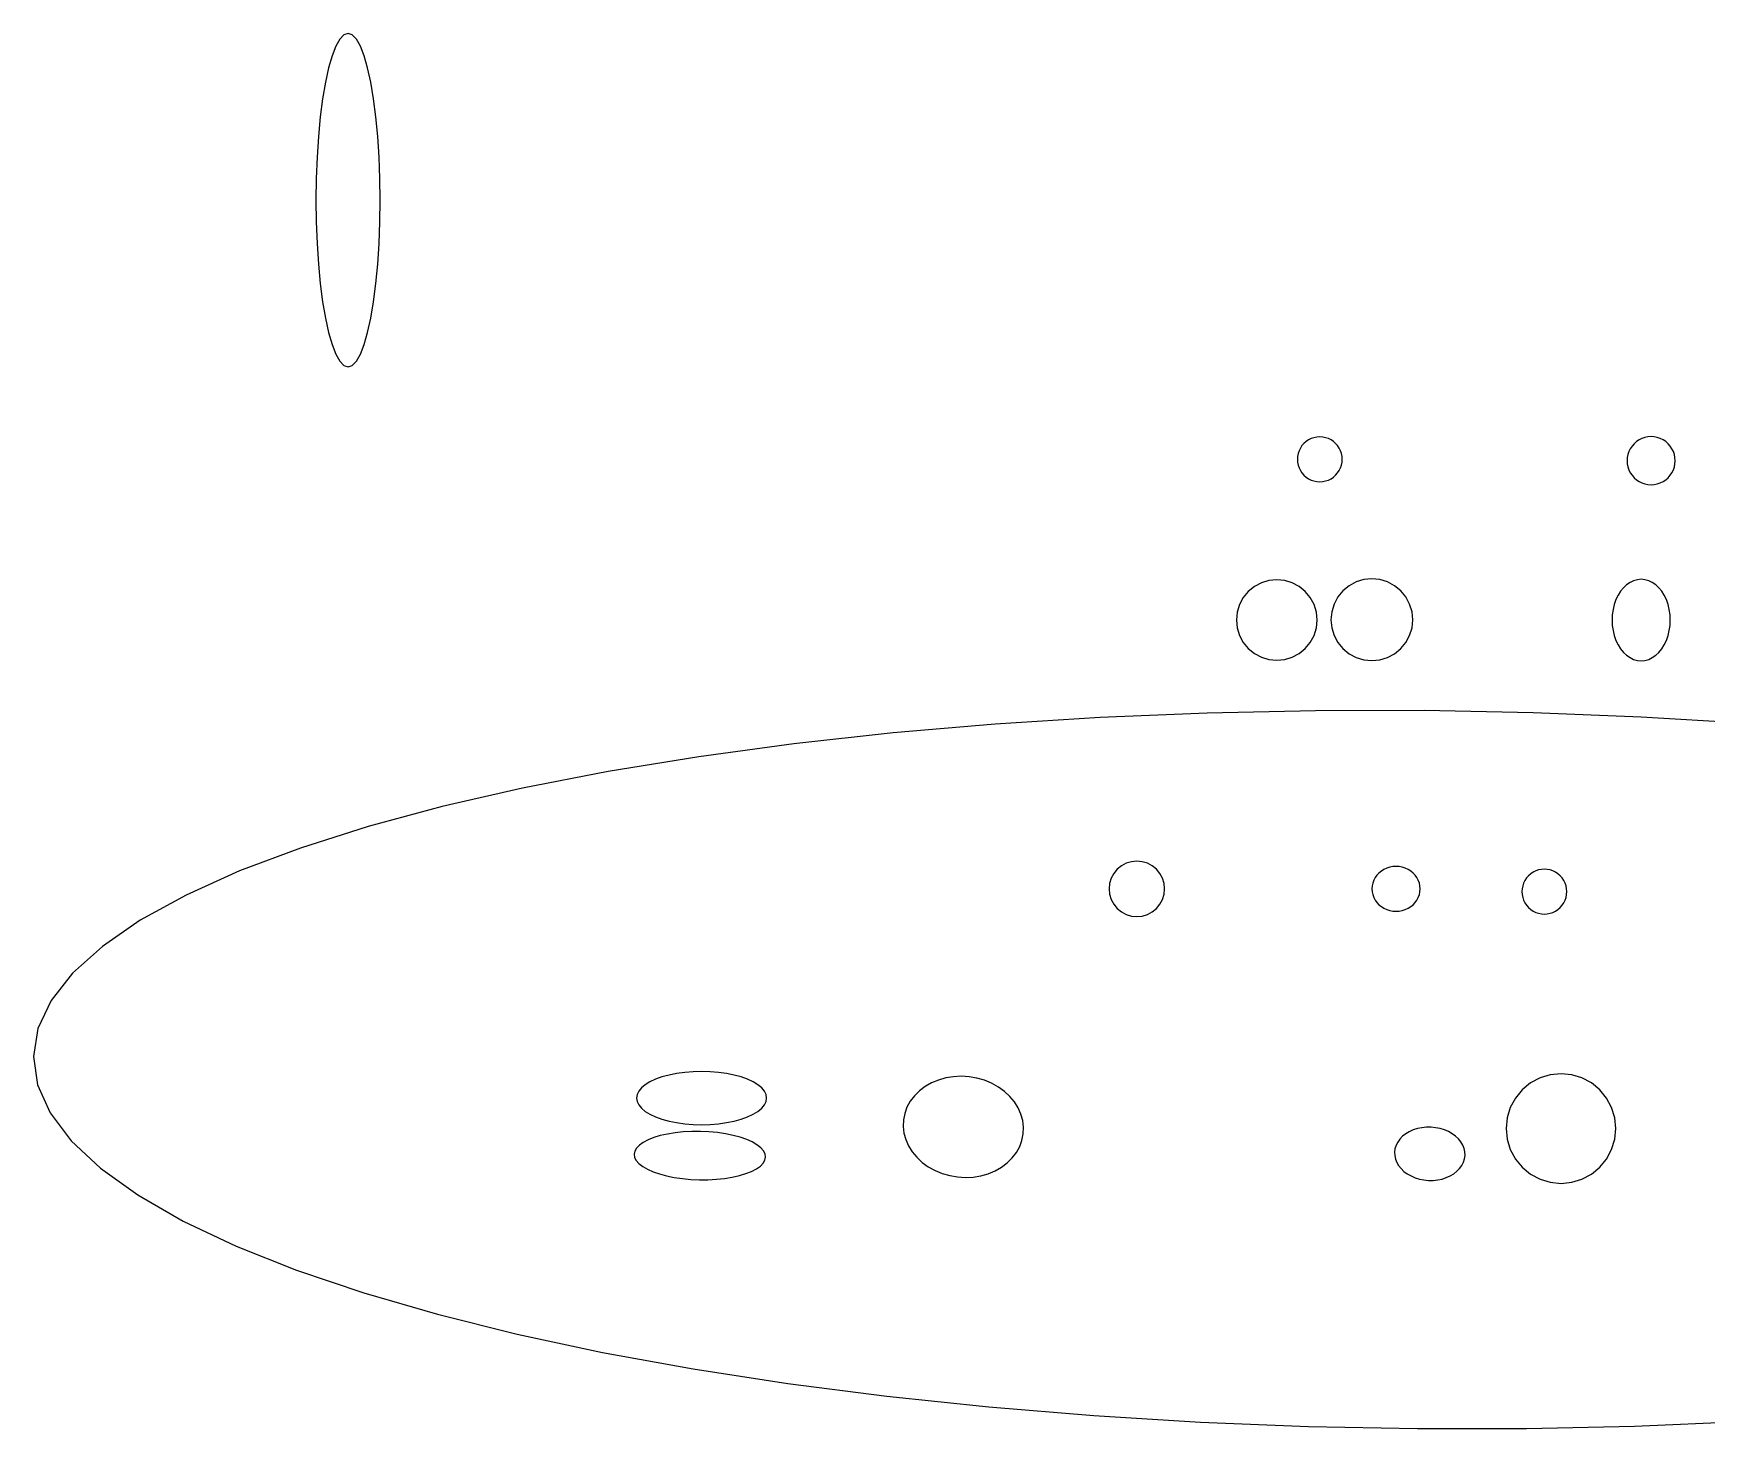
# Model space of a CAD drawing. Extents: x -1 to 217, y -22 to 302.
# Drawn here: x 124.59 to 162.91, y 239.03 to 271 of the extents above; entities that cross this region are included whole.
import ezdxf

# ---------------------------------------------------------------- set-up
doc = ezdxf.new("R2010")
doc.units = 0

msp = doc.modelspace()

# ---------------------------------------------------------------- linework, layer by layer
at = {"layer": 'CIRCLES'}
for p, q in [((152.554, 258.323), (152.414, 258.209)), ((152.714, 258.409), (152.554, 258.323)), ((152.887, 258.461), (152.714, 258.409)), ((153.067, 258.479), (152.887, 258.461)), ((153.247, 258.461), (153.067, 258.479)), ((153.42, 258.409), (153.247, 258.461)), ((153.58, 258.323), (153.42, 258.409)), ((153.719, 258.209), (153.58, 258.323)), ((154.722, 258.343), (154.58, 258.227)), ((154.884, 258.43), (154.722, 258.343)), ((155.06, 258.483), (154.884, 258.43)), ((155.243, 258.501), (155.06, 258.483)), ((155.426, 258.483), (155.243, 258.501)), ((155.602, 258.43), (155.426, 258.483)), ((155.764, 258.343), (155.602, 258.43)), ((155.906, 258.227), (155.764, 258.343)), ((152.214, 257.909), (152.162, 257.736)), ((152.299, 258.069), (152.214, 257.909)), ((152.414, 258.209), (152.299, 258.069)), ((153.834, 258.069), (153.719, 258.209)), ((153.919, 257.909), (153.834, 258.069)), ((153.972, 257.736), (153.919, 257.909)), ((154.377, 257.923), (154.323, 257.747)), ((154.463, 258.085), (154.377, 257.923)), ((154.58, 258.227), (154.463, 258.085)), ((156.023, 258.085), (155.906, 258.227)), ((156.109, 257.923), (156.023, 258.085)), ((156.163, 257.747), (156.109, 257.923)), ((152.162, 257.736), (152.144, 257.556)), ((152.144, 257.556), (152.162, 257.376)), ((153.99, 257.556), (153.972, 257.736)), ((153.972, 257.376), (153.99, 257.556)), ((154.323, 257.747), (154.305, 257.564)), ((154.305, 257.564), (154.323, 257.381)), ((156.181, 257.564), (156.163, 257.747)), ((156.163, 257.381), (156.181, 257.564)), ((152.162, 257.376), (152.214, 257.203)), ((152.214, 257.203), (152.299, 257.043)), ((153.834, 257.043), (153.919, 257.203)), ((153.919, 257.203), (153.972, 257.376)), ((154.323, 257.381), (154.377, 257.205)), ((154.377, 257.205), (154.463, 257.043)), ((156.023, 257.043), (156.109, 257.205)), ((156.109, 257.205), (156.163, 257.381)), ((152.299, 257.043), (152.414, 256.903)), ((152.414, 256.903), (152.554, 256.789)), ((152.554, 256.789), (152.714, 256.703)), ((153.42, 256.703), (153.58, 256.789)), ((153.58, 256.789), (153.719, 256.903)), ((153.719, 256.903), (153.834, 257.043)), ((154.463, 257.043), (154.58, 256.901)), ((154.58, 256.901), (154.722, 256.784)), ((154.722, 256.784), (154.884, 256.697)), ((155.602, 256.697), (155.764, 256.784)), ((155.764, 256.784), (155.906, 256.901)), ((155.906, 256.901), (156.023, 257.043)), ((152.714, 256.703), (152.887, 256.651)), ((152.887, 256.651), (153.067, 256.633)), ((153.067, 256.633), (153.247, 256.651)), ((153.247, 256.651), (153.42, 256.703)), ((154.884, 256.697), (155.06, 256.644)), ((155.06, 256.644), (155.243, 256.626)), ((155.243, 256.626), (155.426, 256.644)), ((155.426, 256.644), (155.602, 256.697)), ((149.411, 251.846), (149.332, 251.749)), ((149.507, 251.924), (149.411, 251.846)), ((149.617, 251.983), (149.507, 251.924)), ((149.736, 252.019), (149.617, 251.983)), ((149.86, 252.032), (149.736, 252.019)), ((149.984, 252.019), (149.86, 252.032)), ((150.103, 251.983), (149.984, 252.019)), ((150.213, 251.924), (150.103, 251.983)), ((150.309, 251.846), (150.213, 251.924)), ((150.388, 251.749), (150.309, 251.846)), ((149.237, 251.52), (149.225, 251.397)), ((149.225, 251.397), (149.237, 251.273)), ((149.273, 251.64), (149.237, 251.52)), ((149.332, 251.749), (149.273, 251.64)), ((150.447, 251.64), (150.388, 251.749)), ((150.483, 251.52), (150.447, 251.64)), ((150.495, 251.397), (150.483, 251.52)), ((150.483, 251.273), (150.495, 251.397)), ((149.237, 251.273), (149.273, 251.153)), ((149.273, 251.153), (149.332, 251.044)), ((149.332, 251.044), (149.411, 250.947)), ((150.309, 250.947), (150.388, 251.044)), ((150.388, 251.044), (150.447, 251.153)), ((150.447, 251.153), (150.483, 251.273)), ((149.411, 250.947), (149.507, 250.869)), ((149.507, 250.869), (149.617, 250.81)), ((149.617, 250.81), (149.736, 250.774)), ((149.736, 250.774), (149.86, 250.761)), ((149.86, 250.761), (149.984, 250.774)), ((149.984, 250.774), (150.103, 250.81)), ((150.103, 250.81), (150.213, 250.869)), ((150.213, 250.869), (150.309, 250.947)), ((158.687, 246.792), (158.531, 246.602)), ((158.878, 246.948), (158.687, 246.792)), ((159.095, 247.064), (158.878, 246.948)), ((159.33, 247.136), (159.095, 247.064)), ((159.576, 247.16), (159.33, 247.136)), ((159.821, 247.136), (159.576, 247.16)), ((160.056, 247.064), (159.821, 247.136)), ((160.273, 246.948), (160.056, 247.064)), ((160.464, 246.792), (160.273, 246.948)), ((160.62, 246.602), (160.464, 246.792)), ((158.531, 246.602), (158.415, 246.384)), ((160.736, 246.384), (160.62, 246.602)), ((158.344, 246.149), (158.319, 245.904)), ((158.415, 246.384), (158.344, 246.149)), ((160.807, 246.149), (160.736, 246.384)), ((160.832, 245.904), (160.807, 246.149)), ((158.319, 245.904), (158.344, 245.659)), ((158.344, 245.659), (158.415, 245.423)), ((160.736, 245.423), (160.807, 245.659)), ((160.807, 245.659), (160.832, 245.904)), ((158.415, 245.423), (158.531, 245.206)), ((160.62, 245.206), (160.736, 245.423)), ((158.531, 245.206), (158.687, 245.016)), ((158.687, 245.016), (158.878, 244.859)), ((160.273, 244.859), (160.464, 245.016)), ((160.464, 245.016), (160.62, 245.206)), ((158.878, 244.859), (159.095, 244.743)), ((159.095, 244.743), (159.33, 244.672)), ((159.33, 244.672), (159.576, 244.648)), ((159.576, 244.648), (159.821, 244.672)), ((159.821, 244.672), (160.056, 244.743)), ((160.056, 244.743), (160.273, 244.859))]:
    msp.add_line(p, q, dxfattribs=at)
at = {"layer": 'ELLIPSES'}
for p, q in [((131.698, 270.965), (131.604, 270.867)), ((131.794, 270.997), (131.698, 270.965)), ((131.89, 270.965), (131.794, 270.997)), ((131.985, 270.867), (131.89, 270.965)), ((131.513, 270.706), (131.427, 270.485)), ((131.604, 270.867), (131.513, 270.706)), ((132.076, 270.706), (131.985, 270.867)), ((132.162, 270.485), (132.076, 270.706)), ((131.347, 270.208), (131.274, 269.878)), ((131.427, 270.485), (131.347, 270.208)), ((132.242, 270.208), (132.162, 270.485)), ((132.314, 269.878), (132.242, 270.208)), ((131.274, 269.878), (131.211, 269.502)), ((132.378, 269.502), (132.314, 269.878)), ((131.211, 269.502), (131.158, 269.087)), ((132.431, 269.087), (132.378, 269.502)), ((131.158, 269.087), (131.115, 268.639)), ((132.474, 268.639), (132.431, 269.087)), ((131.115, 268.639), (131.084, 268.165)), ((132.504, 268.165), (132.474, 268.639)), ((131.084, 268.165), (131.065, 267.675)), ((132.523, 267.675), (132.504, 268.165)), ((131.065, 267.675), (131.059, 267.176)), ((132.529, 267.176), (132.523, 267.675)), ((131.059, 267.176), (131.065, 266.677)), ((132.523, 266.677), (132.529, 267.176)), ((131.065, 266.677), (131.084, 266.187)), ((132.504, 266.187), (132.523, 266.677)), ((131.084, 266.187), (131.115, 265.714)), ((132.474, 265.714), (132.504, 266.187)), ((131.115, 265.714), (131.158, 265.266)), ((132.431, 265.266), (132.474, 265.714)), ((131.158, 265.266), (131.211, 264.85)), ((132.378, 264.85), (132.431, 265.266)), ((131.211, 264.85), (131.274, 264.474)), ((132.314, 264.474), (132.378, 264.85)), ((131.274, 264.474), (131.347, 264.145)), ((132.242, 264.145), (132.314, 264.474)), ((131.347, 264.145), (131.427, 263.867)), ((132.162, 263.867), (132.242, 264.145)), ((131.427, 263.867), (131.513, 263.646)), ((132.076, 263.646), (132.162, 263.867)), ((131.513, 263.646), (131.604, 263.485)), ((131.604, 263.485), (131.698, 263.388)), ((131.698, 263.388), (131.794, 263.355)), ((131.794, 263.355), (131.89, 263.388)), ((131.89, 263.388), (131.985, 263.485)), ((131.985, 263.485), (132.076, 263.646)), ((153.918, 261.735), (153.854, 261.714)), ((153.984, 261.748), (153.918, 261.735)), ((154.051, 261.753), (153.984, 261.748)), ((154.118, 261.748), (154.051, 261.753)), ((154.184, 261.735), (154.118, 261.748)), ((154.248, 261.714), (154.184, 261.735)), ((161.497, 261.74), (161.428, 261.717)), ((161.567, 261.754), (161.497, 261.74)), ((161.639, 261.759), (161.567, 261.754)), ((161.711, 261.754), (161.639, 261.759)), ((161.782, 261.74), (161.711, 261.754)), ((161.85, 261.717), (161.782, 261.74)), ((153.555, 261.372), (153.542, 261.306)), ((153.576, 261.436), (153.555, 261.372)), ((153.606, 261.496), (153.576, 261.436)), ((153.643, 261.552), (153.606, 261.496)), ((153.688, 261.602), (153.643, 261.552)), ((153.738, 261.647), (153.688, 261.602)), ((153.794, 261.684), (153.738, 261.647)), ((153.854, 261.714), (153.794, 261.684)), ((154.308, 261.684), (154.248, 261.714)), ((154.364, 261.647), (154.308, 261.684)), ((154.414, 261.602), (154.364, 261.647)), ((154.459, 261.552), (154.414, 261.602)), ((154.496, 261.496), (154.459, 261.552)), ((154.526, 261.436), (154.496, 261.496)), ((154.547, 261.372), (154.526, 261.436)), ((154.56, 261.306), (154.547, 261.372)), ((161.107, 261.35), (161.093, 261.279)), ((161.13, 261.418), (161.107, 261.35)), ((161.162, 261.483), (161.13, 261.418)), ((161.202, 261.543), (161.162, 261.483)), ((161.249, 261.597), (161.202, 261.543)), ((161.304, 261.645), (161.249, 261.597)), ((161.364, 261.685), (161.304, 261.645)), ((161.428, 261.717), (161.364, 261.685)), ((161.915, 261.685), (161.85, 261.717)), ((161.975, 261.645), (161.915, 261.685)), ((162.029, 261.597), (161.975, 261.645)), ((162.077, 261.543), (162.029, 261.597)), ((162.117, 261.483), (162.077, 261.543)), ((162.149, 261.418), (162.117, 261.483)), ((162.172, 261.35), (162.149, 261.418)), ((162.186, 261.279), (162.172, 261.35)), ((153.542, 261.306), (153.537, 261.239)), ((153.537, 261.239), (153.542, 261.172)), ((153.542, 261.172), (153.555, 261.106)), ((153.555, 261.106), (153.576, 261.042)), ((153.576, 261.042), (153.606, 260.982)), ((153.606, 260.982), (153.643, 260.926)), ((154.459, 260.926), (154.496, 260.982)), ((154.496, 260.982), (154.526, 261.042)), ((154.526, 261.042), (154.547, 261.106)), ((154.547, 261.106), (154.56, 261.172)), ((154.565, 261.239), (154.56, 261.306)), ((154.56, 261.172), (154.565, 261.239)), ((161.093, 261.279), (161.088, 261.207)), ((161.088, 261.207), (161.093, 261.135)), ((161.093, 261.135), (161.107, 261.065)), ((161.107, 261.065), (161.13, 260.996)), ((161.13, 260.996), (161.162, 260.932)), ((162.117, 260.932), (162.149, 260.996)), ((162.149, 260.996), (162.172, 261.065)), ((162.172, 261.065), (162.186, 261.135)), ((162.191, 261.207), (162.186, 261.279)), ((162.186, 261.135), (162.191, 261.207)), ((153.643, 260.926), (153.688, 260.876)), ((153.688, 260.876), (153.738, 260.831)), ((153.738, 260.831), (153.794, 260.794)), ((153.794, 260.794), (153.854, 260.764)), ((153.854, 260.764), (153.918, 260.743)), ((153.918, 260.743), (153.984, 260.73)), ((153.984, 260.73), (154.051, 260.725)), ((154.051, 260.725), (154.118, 260.73)), ((154.118, 260.73), (154.184, 260.743)), ((154.184, 260.743), (154.248, 260.764)), ((154.248, 260.764), (154.308, 260.794)), ((154.308, 260.794), (154.364, 260.831)), ((154.364, 260.831), (154.414, 260.876)), ((154.414, 260.876), (154.459, 260.926)), ((161.162, 260.932), (161.202, 260.872)), ((161.202, 260.872), (161.249, 260.817)), ((161.249, 260.817), (161.304, 260.77)), ((161.304, 260.77), (161.364, 260.73)), ((161.364, 260.73), (161.428, 260.698)), ((161.428, 260.698), (161.497, 260.675)), ((161.497, 260.675), (161.567, 260.661)), ((161.567, 260.661), (161.639, 260.656)), ((161.639, 260.656), (161.711, 260.661)), ((161.711, 260.661), (161.782, 260.675)), ((161.782, 260.675), (161.85, 260.698)), ((161.85, 260.698), (161.915, 260.73)), ((161.915, 260.73), (161.975, 260.77)), ((161.975, 260.77), (162.029, 260.817)), ((162.029, 260.817), (162.077, 260.872)), ((162.077, 260.872), (162.117, 260.932)), ((161.006, 258.296), (160.94, 258.216)), ((161.078, 258.364), (161.006, 258.296)), ((161.157, 258.418), (161.078, 258.364)), ((161.239, 258.457), (161.157, 258.418)), ((161.325, 258.481), (161.239, 258.457)), ((161.412, 258.489), (161.325, 258.481)), ((161.499, 258.481), (161.412, 258.489)), ((161.584, 258.457), (161.499, 258.481)), ((161.667, 258.418), (161.584, 258.457)), ((161.745, 258.364), (161.667, 258.418)), ((161.818, 258.296), (161.745, 258.364)), ((161.883, 258.216), (161.818, 258.296)), ((160.796, 257.913), (160.768, 257.798)), ((160.834, 258.023), (160.796, 257.913)), ((160.883, 258.124), (160.834, 258.023)), ((160.94, 258.216), (160.883, 258.124)), ((161.941, 258.124), (161.883, 258.216)), ((161.989, 258.023), (161.941, 258.124)), ((162.028, 257.913), (161.989, 258.023)), ((162.056, 257.798), (162.028, 257.913)), ((160.751, 257.678), (160.745, 257.556)), ((160.745, 257.556), (160.751, 257.434)), ((160.768, 257.798), (160.751, 257.678)), ((162.073, 257.678), (162.056, 257.798)), ((162.078, 257.556), (162.073, 257.678)), ((162.073, 257.434), (162.078, 257.556)), ((160.751, 257.434), (160.768, 257.314)), ((160.768, 257.314), (160.796, 257.199)), ((160.796, 257.199), (160.834, 257.089)), ((161.989, 257.089), (162.028, 257.199)), ((162.028, 257.199), (162.056, 257.314)), ((162.056, 257.314), (162.073, 257.434)), ((160.834, 257.089), (160.883, 256.988)), ((160.883, 256.988), (160.94, 256.896)), ((160.94, 256.896), (161.006, 256.816)), ((161.006, 256.816), (161.078, 256.748)), ((161.745, 256.748), (161.818, 256.816)), ((161.818, 256.816), (161.883, 256.896)), ((161.883, 256.896), (161.941, 256.988)), ((161.941, 256.988), (161.989, 257.089)), ((161.078, 256.748), (161.157, 256.694)), ((161.157, 256.694), (161.239, 256.655)), ((161.239, 256.655), (161.325, 256.631)), ((161.325, 256.631), (161.412, 256.623)), ((161.412, 256.623), (161.499, 256.631)), ((161.499, 256.631), (161.584, 256.655)), ((161.584, 256.655), (161.667, 256.694)), ((161.667, 256.694), (161.745, 256.748)), ((149.022, 255.323), (146.619, 255.17)), ((151.47, 255.426), (149.022, 255.323)), ((153.949, 255.478), (151.47, 255.426)), ((156.442, 255.481), (153.949, 255.478)), ((158.935, 255.432), (156.442, 255.481)), ((161.412, 255.333), (158.935, 255.432)), ((163.859, 255.184), (161.412, 255.333)), ((144.276, 254.968), (142.007, 254.719)), ((146.619, 255.17), (144.276, 254.968)), ((142.007, 254.719), (139.827, 254.424)), ((137.749, 254.084), (135.786, 253.703)), ((139.827, 254.424), (137.749, 254.084)), ((135.786, 253.703), (133.95, 253.281)), ((133.95, 253.281), (132.252, 252.823)), ((132.252, 252.823), (130.702, 252.33)), ((130.702, 252.33), (129.311, 251.806)), ((129.311, 251.806), (128.087, 251.254)), ((155.461, 251.803), (155.407, 251.759)), ((155.521, 251.84), (155.461, 251.803)), ((155.586, 251.87), (155.521, 251.84)), ((155.654, 251.892), (155.586, 251.87)), ((155.725, 251.905), (155.654, 251.892)), ((155.797, 251.909), (155.725, 251.905)), ((155.869, 251.905), (155.797, 251.909)), ((155.94, 251.892), (155.869, 251.905)), ((156.009, 251.87), (155.94, 251.892)), ((156.073, 251.84), (156.009, 251.87)), ((156.134, 251.803), (156.073, 251.84)), ((156.188, 251.759), (156.134, 251.803)), ((158.938, 251.778), (158.882, 251.741)), ((158.998, 251.808), (158.938, 251.778)), ((159.062, 251.829), (158.998, 251.808)), ((159.127, 251.842), (159.062, 251.829)), ((159.195, 251.847), (159.127, 251.842)), ((159.262, 251.842), (159.195, 251.847)), ((159.327, 251.829), (159.262, 251.842)), ((159.391, 251.808), (159.327, 251.829)), ((159.451, 251.778), (159.391, 251.808)), ((159.507, 251.741), (159.451, 251.778)), ((155.249, 251.463), (155.245, 251.397)), ((155.245, 251.397), (155.249, 251.33)), ((155.264, 251.529), (155.249, 251.463)), ((155.287, 251.593), (155.264, 251.529)), ((155.319, 251.653), (155.287, 251.593)), ((155.359, 251.709), (155.319, 251.653)), ((155.407, 251.759), (155.359, 251.709)), ((156.236, 251.709), (156.188, 251.759)), ((156.276, 251.653), (156.236, 251.709)), ((156.308, 251.593), (156.276, 251.653)), ((156.331, 251.529), (156.308, 251.593)), ((156.345, 251.463), (156.331, 251.529)), ((156.35, 251.397), (156.345, 251.463)), ((156.345, 251.33), (156.35, 251.397)), ((158.685, 251.4), (158.681, 251.333)), ((158.698, 251.466), (158.685, 251.4)), ((158.72, 251.53), (158.698, 251.466)), ((158.75, 251.59), (158.72, 251.53)), ((158.787, 251.646), (158.75, 251.59)), ((158.831, 251.696), (158.787, 251.646)), ((158.882, 251.741), (158.831, 251.696)), ((159.558, 251.696), (159.507, 251.741)), ((159.602, 251.646), (159.558, 251.696)), ((159.639, 251.59), (159.602, 251.646)), ((159.669, 251.53), (159.639, 251.59)), ((159.691, 251.466), (159.669, 251.53)), ((159.704, 251.4), (159.691, 251.466)), ((159.708, 251.333), (159.704, 251.4)), ((128.087, 251.254), (127.036, 250.677)), ((155.249, 251.33), (155.264, 251.264)), ((155.264, 251.264), (155.287, 251.2)), ((155.287, 251.2), (155.319, 251.14)), ((155.319, 251.14), (155.359, 251.084)), ((155.359, 251.084), (155.407, 251.034)), ((155.407, 251.034), (155.461, 250.99)), ((156.134, 250.99), (156.188, 251.034)), ((156.188, 251.034), (156.236, 251.084)), ((156.236, 251.084), (156.276, 251.14)), ((156.276, 251.14), (156.308, 251.2)), ((156.308, 251.2), (156.331, 251.264)), ((156.331, 251.264), (156.345, 251.33)), ((158.681, 251.333), (158.685, 251.266)), ((158.685, 251.266), (158.698, 251.2)), ((158.698, 251.2), (158.72, 251.136)), ((158.72, 251.136), (158.75, 251.076)), ((158.75, 251.076), (158.787, 251.02)), ((158.787, 251.02), (158.831, 250.97)), ((159.558, 250.97), (159.602, 251.02)), ((159.602, 251.02), (159.639, 251.076)), ((159.639, 251.076), (159.669, 251.136)), ((159.669, 251.136), (159.691, 251.2)), ((159.691, 251.2), (159.704, 251.266)), ((159.704, 251.266), (159.708, 251.333)), ((127.036, 250.677), (126.167, 250.079)), ((155.461, 250.99), (155.521, 250.953)), ((155.521, 250.953), (155.586, 250.923)), ((155.586, 250.923), (155.654, 250.901)), ((155.654, 250.901), (155.725, 250.888)), ((155.725, 250.888), (155.797, 250.884)), ((155.797, 250.884), (155.869, 250.888)), ((155.869, 250.888), (155.94, 250.901)), ((155.94, 250.901), (156.009, 250.923)), ((156.009, 250.923), (156.073, 250.953)), ((156.073, 250.953), (156.134, 250.99)), ((158.831, 250.97), (158.882, 250.925)), ((158.882, 250.925), (158.938, 250.888)), ((158.938, 250.888), (158.998, 250.858)), ((158.998, 250.858), (159.062, 250.837)), ((159.062, 250.837), (159.127, 250.824)), ((159.127, 250.824), (159.195, 250.819)), ((159.195, 250.819), (159.262, 250.824)), ((159.262, 250.824), (159.327, 250.837)), ((159.327, 250.837), (159.391, 250.858)), ((159.391, 250.858), (159.451, 250.888)), ((159.451, 250.888), (159.507, 250.925)), ((159.507, 250.925), (159.558, 250.97)), ((126.167, 250.079), (125.484, 249.464)), ((125.484, 249.464), (124.991, 248.835)), ((124.991, 248.835), (124.692, 248.196)), ((124.692, 248.196), (124.588, 247.552)), ((124.588, 247.552), (124.68, 246.906)), ((139.505, 247.191), (139.32, 247.165)), ((139.696, 247.206), (139.505, 247.191)), ((139.891, 247.212), (139.696, 247.206)), ((140.085, 247.206), (139.891, 247.212)), ((140.276, 247.191), (140.085, 247.206)), ((140.461, 247.165), (140.276, 247.191)), ((124.68, 246.906), (124.967, 246.262)), ((138.513, 246.835), (138.451, 246.76)), ((138.599, 246.907), (138.513, 246.835)), ((138.708, 246.973), (138.599, 246.907)), ((138.836, 247.033), (138.708, 246.973)), ((138.983, 247.086), (138.836, 247.033)), ((139.145, 247.13), (138.983, 247.086)), ((139.32, 247.165), (139.145, 247.13)), ((140.636, 247.13), (140.461, 247.165)), ((140.798, 247.086), (140.636, 247.13)), ((140.945, 247.033), (140.798, 247.086)), ((141.073, 246.973), (140.945, 247.033)), ((141.182, 246.907), (141.073, 246.973)), ((141.268, 246.835), (141.182, 246.907)), ((141.33, 246.76), (141.268, 246.835)), ((145.011, 246.867), (144.88, 246.768)), ((145.158, 246.951), (145.011, 246.867)), ((145.317, 247.016), (145.158, 246.951)), ((145.485, 247.064), (145.317, 247.016)), ((145.661, 247.092), (145.485, 247.064)), ((145.84, 247.101), (145.661, 247.092)), ((146.021, 247.09), (145.84, 247.101)), ((146.198, 247.059), (146.021, 247.09)), ((146.371, 247.009), (146.198, 247.059)), ((146.535, 246.941), (146.371, 247.009)), ((146.689, 246.856), (146.535, 246.941)), ((146.828, 246.755), (146.689, 246.856)), ((138.413, 246.682), (138.4, 246.602)), ((138.4, 246.602), (138.413, 246.523)), ((138.451, 246.76), (138.413, 246.682)), ((138.413, 246.523), (138.451, 246.445)), ((138.451, 246.445), (138.513, 246.369)), ((141.268, 246.369), (141.33, 246.445)), ((141.368, 246.682), (141.33, 246.76)), ((141.33, 246.445), (141.368, 246.523)), ((141.381, 246.602), (141.368, 246.682)), ((141.368, 246.523), (141.381, 246.602)), ((144.67, 246.53), (144.596, 246.394)), ((144.765, 246.655), (144.67, 246.53)), ((144.88, 246.768), (144.765, 246.655)), ((146.951, 246.641), (146.828, 246.755)), ((147.057, 246.514), (146.951, 246.641)), ((147.142, 246.377), (147.057, 246.514)), ((124.967, 246.262), (125.448, 245.624)), ((138.513, 246.369), (138.599, 246.298)), ((138.599, 246.298), (138.708, 246.231)), ((138.708, 246.231), (138.836, 246.171)), ((138.836, 246.171), (138.983, 246.119)), ((138.983, 246.119), (139.145, 246.074)), ((139.145, 246.074), (139.32, 246.039)), ((139.32, 246.039), (139.505, 246.014)), ((140.276, 246.014), (140.461, 246.039)), ((140.461, 246.039), (140.636, 246.074)), ((140.636, 246.074), (140.798, 246.119)), ((140.798, 246.119), (140.945, 246.171)), ((140.945, 246.171), (141.073, 246.231)), ((141.073, 246.231), (141.182, 246.298)), ((141.182, 246.298), (141.268, 246.369)), ((144.515, 246.103), (144.509, 245.952)), ((144.544, 246.251), (144.515, 246.103)), ((144.596, 246.394), (144.544, 246.251)), ((147.205, 246.234), (147.142, 246.377)), ((147.246, 246.085), (147.205, 246.234)), ((147.264, 245.933), (147.246, 246.085)), ((138.665, 245.646), (138.554, 245.588)), ((138.796, 245.697), (138.665, 245.646)), ((138.945, 245.742), (138.796, 245.697)), ((139.109, 245.779), (138.945, 245.742)), ((139.286, 245.807), (139.109, 245.779)), ((139.473, 245.826), (139.286, 245.807)), ((139.667, 245.836), (139.473, 245.826)), ((139.505, 246.014), (139.696, 245.998)), ((139.863, 245.837), (139.667, 245.836)), ((139.696, 245.998), (139.891, 245.993)), ((140.059, 245.828), (139.863, 245.837)), ((139.891, 245.993), (140.085, 245.998)), ((140.252, 245.81), (140.059, 245.828)), ((140.085, 245.998), (140.276, 246.014)), ((140.438, 245.783), (140.252, 245.81)), ((140.614, 245.747), (140.438, 245.783)), ((140.777, 245.703), (140.614, 245.747)), ((140.924, 245.653), (140.777, 245.703)), ((141.052, 245.596), (140.924, 245.653)), ((144.509, 245.952), (144.527, 245.801)), ((144.527, 245.801), (144.568, 245.652)), ((144.568, 245.652), (144.631, 245.508)), ((147.229, 245.634), (147.258, 245.782)), ((147.258, 245.782), (147.264, 245.933)), ((155.885, 245.662), (155.835, 245.593)), ((155.947, 245.726), (155.885, 245.662)), ((156.02, 245.782), (155.947, 245.726)), ((156.101, 245.831), (156.02, 245.782)), ((156.191, 245.871), (156.101, 245.831)), ((156.288, 245.902), (156.191, 245.871)), ((156.389, 245.923), (156.288, 245.902)), ((156.493, 245.933), (156.389, 245.923)), ((156.599, 245.934), (156.493, 245.933)), ((156.704, 245.923), (156.599, 245.934)), ((156.806, 245.903), (156.704, 245.923)), ((156.905, 245.873), (156.806, 245.903)), ((156.998, 245.833), (156.905, 245.873)), ((157.084, 245.785), (156.998, 245.833)), ((157.161, 245.728), (157.084, 245.785)), ((157.227, 245.665), (157.161, 245.728)), ((157.283, 245.596), (157.227, 245.665)), ((125.448, 245.624), (126.12, 244.996)), ((138.361, 245.388), (138.347, 245.316)), ((138.347, 245.316), (138.358, 245.243)), ((138.401, 245.458), (138.361, 245.388)), ((138.466, 245.525), (138.401, 245.458)), ((138.554, 245.588), (138.466, 245.525)), ((141.16, 245.533), (141.052, 245.596)), ((141.246, 245.466), (141.16, 245.533)), ((141.308, 245.397), (141.246, 245.466)), ((141.345, 245.325), (141.308, 245.397)), ((141.356, 245.252), (141.345, 245.325)), ((144.631, 245.508), (144.716, 245.371)), ((144.716, 245.371), (144.822, 245.245)), ((147.008, 245.23), (147.103, 245.355)), ((147.103, 245.355), (147.177, 245.491)), ((147.177, 245.491), (147.229, 245.634)), ((155.773, 245.442), (155.763, 245.363)), ((155.763, 245.363), (155.766, 245.284)), ((155.766, 245.284), (155.783, 245.205)), ((155.798, 245.52), (155.773, 245.442)), ((155.835, 245.593), (155.798, 245.52)), ((157.326, 245.523), (157.283, 245.596)), ((157.357, 245.446), (157.326, 245.523)), ((157.374, 245.367), (157.357, 245.446)), ((157.366, 245.208), (157.377, 245.287)), ((157.377, 245.287), (157.374, 245.367)), ((126.12, 244.996), (126.978, 244.382)), ((138.358, 245.243), (138.395, 245.172)), ((138.395, 245.172), (138.457, 245.102)), ((138.457, 245.102), (138.542, 245.035)), ((138.542, 245.035), (138.651, 244.973)), ((138.651, 244.973), (138.779, 244.915)), ((138.779, 244.915), (138.926, 244.865)), ((140.907, 244.871), (141.038, 244.922)), ((141.038, 244.922), (141.149, 244.98)), ((141.149, 244.98), (141.237, 245.043)), ((141.237, 245.043), (141.302, 245.11)), ((141.302, 245.11), (141.342, 245.18)), ((141.342, 245.18), (141.356, 245.252)), ((144.822, 245.245), (144.945, 245.13)), ((144.945, 245.13), (145.084, 245.029)), ((145.084, 245.029), (145.238, 244.944)), ((145.238, 244.944), (145.402, 244.876)), ((145.402, 244.876), (145.574, 244.826)), ((146.456, 244.869), (146.615, 244.935)), ((146.615, 244.935), (146.762, 245.018)), ((146.762, 245.018), (146.893, 245.117)), ((146.893, 245.117), (147.008, 245.23)), ((155.783, 245.205), (155.813, 245.128)), ((155.813, 245.128), (155.857, 245.054)), ((155.857, 245.054), (155.912, 244.985)), ((155.912, 244.985), (155.979, 244.922)), ((155.979, 244.922), (156.056, 244.866)), ((157.12, 244.868), (157.192, 244.924)), ((157.192, 244.924), (157.254, 244.988)), ((157.254, 244.988), (157.304, 245.057)), ((157.304, 245.057), (157.342, 245.131)), ((157.342, 245.131), (157.366, 245.208)), ((138.926, 244.865), (139.089, 244.821)), ((139.089, 244.821), (139.265, 244.785)), ((139.265, 244.785), (139.451, 244.758)), ((139.451, 244.758), (139.643, 244.74)), ((139.643, 244.74), (139.84, 244.731)), ((139.84, 244.731), (140.036, 244.732)), ((140.036, 244.732), (140.23, 244.742)), ((140.23, 244.742), (140.416, 244.761)), ((140.416, 244.761), (140.594, 244.789)), ((140.594, 244.789), (140.758, 244.826)), ((140.758, 244.826), (140.907, 244.871)), ((145.574, 244.826), (145.752, 244.795)), ((145.752, 244.795), (145.933, 244.784)), ((145.933, 244.784), (146.112, 244.793)), ((146.112, 244.793), (146.288, 244.821)), ((146.288, 244.821), (146.456, 244.869)), ((156.056, 244.866), (156.141, 244.817)), ((156.141, 244.817), (156.234, 244.778)), ((156.234, 244.778), (156.333, 244.747)), ((156.333, 244.747), (156.436, 244.727)), ((156.436, 244.727), (156.541, 244.717)), ((156.541, 244.717), (156.647, 244.717)), ((156.647, 244.717), (156.751, 244.727)), ((156.751, 244.727), (156.852, 244.748)), ((156.852, 244.748), (156.948, 244.779)), ((156.948, 244.779), (157.038, 244.819)), ((157.038, 244.819), (157.12, 244.868)), ((126.978, 244.382), (128.017, 243.785)), ((128.017, 243.785), (129.231, 243.21)), ((129.231, 243.21), (130.612, 242.661)), ((130.612, 242.661), (132.152, 242.139)), ((132.152, 242.139), (133.841, 241.649)), ((133.841, 241.649), (135.669, 241.193)), ((135.669, 241.193), (137.625, 240.775)), ((137.625, 240.775), (139.696, 240.397)), ((139.696, 240.397), (141.87, 240.061)), ((141.87, 240.061), (144.134, 239.77)), ((144.134, 239.77), (146.473, 239.524)), ((146.473, 239.524), (148.873, 239.326)), ((148.873, 239.326), (151.319, 239.178)), ((151.319, 239.178), (153.796, 239.079)), ((161.261, 239.085), (163.709, 239.188)), ((153.796, 239.079), (156.289, 239.03)), ((156.289, 239.03), (158.782, 239.032)), ((158.782, 239.032), (161.261, 239.085))]:
    msp.add_line(p, q, dxfattribs=at)

doc.saveas('drawing.dxf')
